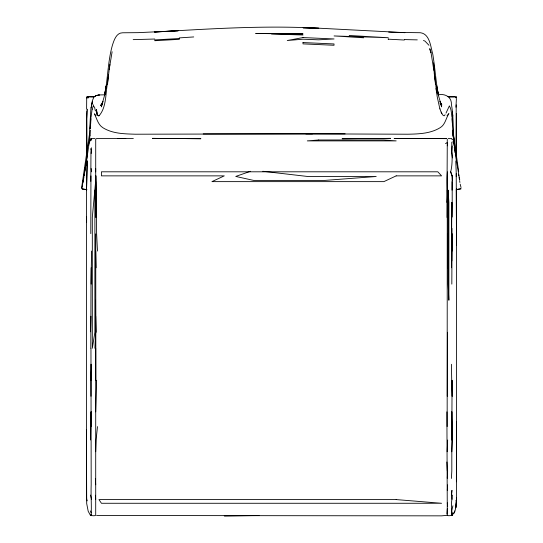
<?xml version="1.0" encoding="UTF-8"?>
<svg xmlns="http://www.w3.org/2000/svg" width="543" height="543" viewBox="0 0 543 543"><rect width="100%" height="100%" fill="white"/><g stroke="black" fill="none" stroke-linecap="round" stroke-linejoin="round"><path stroke-width="0.81" d="M90.959 348.267L91.183 484.906C90.762 494.945 91.699 505.024 91.143 514.94L90.43 515.314L88.21 511.302L86.697 503.592L86.507 454.993M86.507 453.894L86.534 450.459M86.507 438.635L86.615 441.54M86.615 155.563L86.615 119.087M86.534 189.012L86.507 497.985L87.05 500.917L86.778 500.51M86.778 155.569L86.778 119.093L87.538 109.286L86.615 109.286L86.71 97.401L88.366 96.668L95.052 96.634M90.803 181.362L90.959 153.669L91.591 147.764M96.104 217.309L95.602 175.905M91.109 515.117L91.122 515.606L94.095 515.769L95.704 515.307L95.717 348.273M95.839 380.283L95.738 233.897M95.697 217.309L95.717 139.076L96.627 138.553L101.426 138.431L133.327 138.431M95.602 300.252L95.697 332.268L94.889 348.273M96.606 515.504L441.595 515.85L447.296 515.307L446.896 411.859M447.262 217.309L447.16 426.574M447.283 139.246L446.896 217.309M451.824 284.125L452.047 233.89M452.027 396.275L451.416 364.278M456.493 470.713L456.493 438.181L456.466 438.568M456.493 436.884L456.466 436.11M456.391 481.77L456.493 436.504M86.507 489.603L86.534 473.903L86.507 485.204M90.946 175.912L90.79 233.633M91.17 153.54L91.176 150.465L90.538 148.687M90.966 364.272L90.973 396.275M95.717 202.376L95.717 181.661M452.441 141.913L451.803 142.246C451.701 152.06 453.133 162.296 450.683 171.812L452.183 175.64L452.21 217.03M452.041 251.049L452.081 233.857M456.493 421.986L456.425 446.353L456.493 438.398M456.466 470.374L456.493 460.396L456.391 480.942M90.803 348.151L90.966 284.111L91.584 251.063M95.697 171.873L95.717 168.527M447.398 233.897L447.398 267.774M447.398 332.268L447.283 396.275M452.014 190.145L452.088 181.633M86.608 429.642L86.575 450.283L86.507 438.398M451.857 260.925L451.993 228.386M447.296 515.307L448.905 515.769L452.047 515.307L451.416 503.191L452.468 495.046M86.534 119.087L86.615 113.582M86.534 190.661L86.602 186.67M388.231 39.279L388.238 38.777M451.824 440.04L452.068 380.27L452.468 396.085M456.391 451.477L456.466 447.452M87.063 98.263L87.05 96.776L86.615 97.346M86.534 476.469L86.507 477.643L86.534 476.584M456.493 497.985L456.385 499.791M454.953 510.983L453.453 513.956C456.487 509.144 456.215 503.225 456.493 497.755M349.278 36.123L349.292 35.492L388.272 37.732L334.067 35.94L363.708 37.793M90.532 331.787L90.925 316.236M95.717 411.845L96.627 380.283M91.584 411.865L91.176 426.588L90.932 411.845L90.532 439.973M86.615 110.724L86.534 158.943M446.896 202.369C447.873 192.208 446.556 181.959 447.398 171.859M90.409 130.191L90.111 135.791M95.717 451.728L96.104 440.034L97.475 426.601M452.081 515.361L452.061 513.841L451.878 515.606M86.507 456.901L86.534 456.14M91.584 364.278L90.959 380.276L90.532 380.012M447.16 451.762L447.642 440.034M90.647 123.953L90.966 118.632M96.104 175.891L96.627 233.89L97.475 251.063M447.283 478.274L447.642 470.808M451.817 451.79L452.468 439.973L452.034 411.845M451.416 478.444L451.817 470.822L451.824 426.588L451.416 411.865M447.283 490.302L447.642 484.892M90.817 117.559L90.118 128.745L90.437 126.852M107.419 83.276C105.505 93.898 106.482 107.874 98.731 116.141M92.066 109.672L91.081 117.105M94.889 190.125L94.889 332.262L92.317 348.273L92.317 217.309L95.602 181.654M89.296 142.001L89.88 135.798M84.348 172.416L86.147 163.518L89.86 138.241M108.444 74.914L107.324 84.565M455.95 107.229L456.385 98.941L455.95 96.776L456.385 97.346L456.222 96.987L449.407 96.987M107.595 83.67L109.218 69.09L112.123 51.734M90.572 139.49L91.041 138.845M82.461 186.147L82.631 184.844M109.224 69.355L109.89 64.522M86.534 478.01L86.615 477.426M456.385 499.54L456.466 498.963M451.416 153.493L452.183 145.924M452 499.35L451.416 495.338L452.197 490.356M447.283 508.71L446.896 514.078M83.031 182.38L83.303 180.744M83.574 179.102L83.846 177.459M84.117 175.823L84.389 174.181M84.654 172.538L86.011 164.339M87.321 155.196L82.034 187.64L82.264 188.849L83.059 189.256L86.575 189.541M447.283 145.823L447.642 143.773M92.167 109.638L93.016 106.489L93.769 106.516L94.631 107.419L95.263 110.521L96.002 110.874L97 113.107L97.149 115.17L99.423 115.618M88.36 145.673L89.615 140.685M452.923 505.791L451.423 511.289L452.02 512.762L451.857 514.94M445.131 114.729L444.154 115.835L443.034 115.279L441.255 112.672L439.939 108.783M434.895 78.762L435.405 83.67M90.566 141.017L91.034 138.92M446 113.107L449.387 105.885C451.471 109.17 451.342 113.344 451.919 117.105M456.222 500.51L455.95 500.917L456.222 500.612M452.638 515.069L452.129 515.368L452.095 514.859M446.998 115.788L448.891 113.616C445.844 118.272 445.328 124.754 440.006 127.788C430.334 133.653 418.646 134.019 407.664 134.216L305.811 133.849L135.336 134.216C124.367 133.883 112.639 133.741 102.994 127.788C97.964 124.693 96.892 118.707 94.421 113.826L95.867 115.707M100.584 105.6L102.267 103.951L100.584 105.6L103.014 101.446L101.324 106.869L104.276 96.416L106.163 85.916L104.616 95.195C107.928 78.66 107.765 61.488 112.415 45.225C114.016 40.311 116.27 32.77 122.63 32.784L138.153 32.655L178.124 30.761L154.395 32.044C209.13 28.901 263.979 25.216 318.809 28.25L303.109 27.836L318.789 28.188L404.847 32.655L388.659 32.105M105.193 94.767C101.507 95.079 96.932 94.265 93.939 96.987L92.31 100.855L91.197 108.071L91.597 104.399L92.554 101.568L90.864 108.885L89.391 134.678L81.654 187.525L81.884 188.815L86.33 189.541M445.525 143.63L447.283 142.517M461.116 188.815L456.527 189.541M250.486 171.289L235.743 176.434L253.588 180.398L324.965 180.398L376.211 176.502L307.257 176.434L262.812 171.276M460.769 188.801L456.425 189.541M95.514 95.772L99.423 94.944L96.851 95.473M193.736 36.938L179.299 37.895M133.178 39.639L154.769 39.028M91.204 138.669L94.889 138.553M258.997 515.578L224.245 515.85L253.629 515.578M90.613 140.284L91.204 140.277M456.656 189.527L457.919 189.521M287.295 33.883L255.705 33.469L303.028 33.89L271.5 33.978L303.021 35.003M448.185 96.654L454.634 96.634L448.084 96.654M417.282 39.877L404.365 39.578M117.363 138.492L125.779 138.472M394.13 138.492L446.373 138.614L394.809 138.472M88.366 96.668L94.916 96.668M305.811 133.849L312.537 133.849M203.204 133.911L345.138 133.849M438.208 94.849C444.968 93.355 451.756 96.898 451.403 104.399C453.9 118.014 452.665 131.983 454.64 145.673L454.26 142.32M425.637 138.492L446.373 138.614M456.385 113.555L456.466 159.337M397.68 32.41L420.33 32.723C429.92 33.91 430.572 46.718 432.737 54.001C435.024 67.671 435.839 81.565 438.384 95.195L437.129 87.708M88.55 96.932L87.09 96.905L88.366 97.957L88.366 96.776L93.593 96.987M448.111 138.553L451.796 138.682M388.231 39.177L404.352 40.026M83.059 189.256L86.955 189.568M461.041 187.525L460.172 184.145M91.034 139.151L91.597 139.341M423.452 40.494L424.972 41.085L428.943 45.273M440.129 103.184L441.201 104.066L440.149 103.184M440.726 103.917L441.846 104.996L439.986 101.446L441.676 106.869L438.724 96.416L437.448 89.812M452.428 139.49L451.796 139.103M455.91 96.905L456.29 97.401M96.484 112.129L97 113.107M90.538 510.929L91.163 512.877M430.857 52.474L429.771 48.666L430.755 52.23M450.683 171.812L451.837 175.891M93.287 104.819L93.769 106.516M441.378 112.048L441.846 113.738M439.884 108.939L437.21 96.742L436.029 88.428M90.532 495.046L91.584 499.506M459.745 180.066L455.319 154.375M451.416 150.411L452.4 157.904M430.877 51.734L433.979 71.085M458.55 174.222L458.821 175.878M459.093 177.527L459.364 179.183M459.629 180.839L459.901 182.496M436.837 85.916L437.325 89.038M455.679 155.196L453.12 135.798L452.183 117.559M454.029 145.558L453.161 139.218M454.26 147.16L455.082 152.766M96.892 112.36L96.464 109.374L97.149 115.17M453.67 136.449L458.692 171.676M86.615 499.54L86.507 497.755M456.385 477.426L456.493 479.245M91.163 168.466L91.577 171.826M452.339 111.96L452.821 116.066M435.676 84.565L434.651 75.755M434.162 72.633L434.848 78.891L433.585 62.832M453.69 137.291L454.07 140.644M435.581 83.276L436.633 92.819M447.283 502.859L447.642 506.28M95.358 495.25L95.717 499.207M452.034 118.632L452.319 123.193M86.534 438.568L86.507 437.794L86.534 493.947M452.862 136.225L452.59 130.191M95.358 478.39L95.717 484.756M456.222 104.86L455.95 155.943M456.29 189.147L456.385 215.686M446.896 461.991L447.283 470.72M452.183 175.64L452.4 180.588M455.787 160.904L456.235 173.495L456.493 245.287M456.466 472.865L456.493 473.781M456.466 475.539L456.493 476.598M95.717 316.264L96.104 332.268M95.717 251.07L96.104 267.774M447.642 217.309L447.303 190.138M456.391 429.642L456.466 435.798M456.493 461.645L456.425 454.654L456.493 463.172M86.507 460.396L86.534 474.663L86.507 436.504M456.235 173.495L456.235 176.746M456.466 189.012L456.493 498.732M456.385 218.218L456.385 224.123M451.416 490.539L451.416 495.338M91.176 267.774L91.176 284.125M86.778 155.373L86.615 113.555L86.615 155.929M86.615 216.569L86.615 222.494M86.615 497.422L86.615 498.8M448.111 202.369L448.111 284.125L448.878 300.252L448.878 202.369L448.111 190.125L448.111 202.369M451.416 233.89L451.416 267.774L451.83 202.376L451.416 233.89M303.001 42.564L302.994 43.881L334.02 45.266L334.02 43.949L303.001 42.564M87.213 160.904L86.568 188.944L87.213 160.904M91.143 514.94L91.122 515.606L91.55 515.538L91.143 514.94M456.459 499.981L455.794 507.753L456.459 499.981M396.18 175.864L383.874 181.633L211.913 181.633L224.3 175.864L101.426 175.864L101.426 171.805L437.834 171.805L441.574 175.864L396.18 175.864M303.008 37.562L287.281 40.515L303.008 39.198L318.612 39.822L334.047 38.953L303.008 37.562M318.7 139.979L307.297 140.888L396.18 140.888L383.874 139.979L318.7 139.979M179.305 38.526L154.789 39.91L154.796 40.718L179.319 39.327L179.305 38.526M390.607 138.37L342.212 138.709L390.607 138.37M396.18 499.58L98.969 499.574L101.426 503.28L441.574 503.273L396.18 499.58M200.788 138.709L152.393 138.37L200.788 138.709"/></g></svg>
